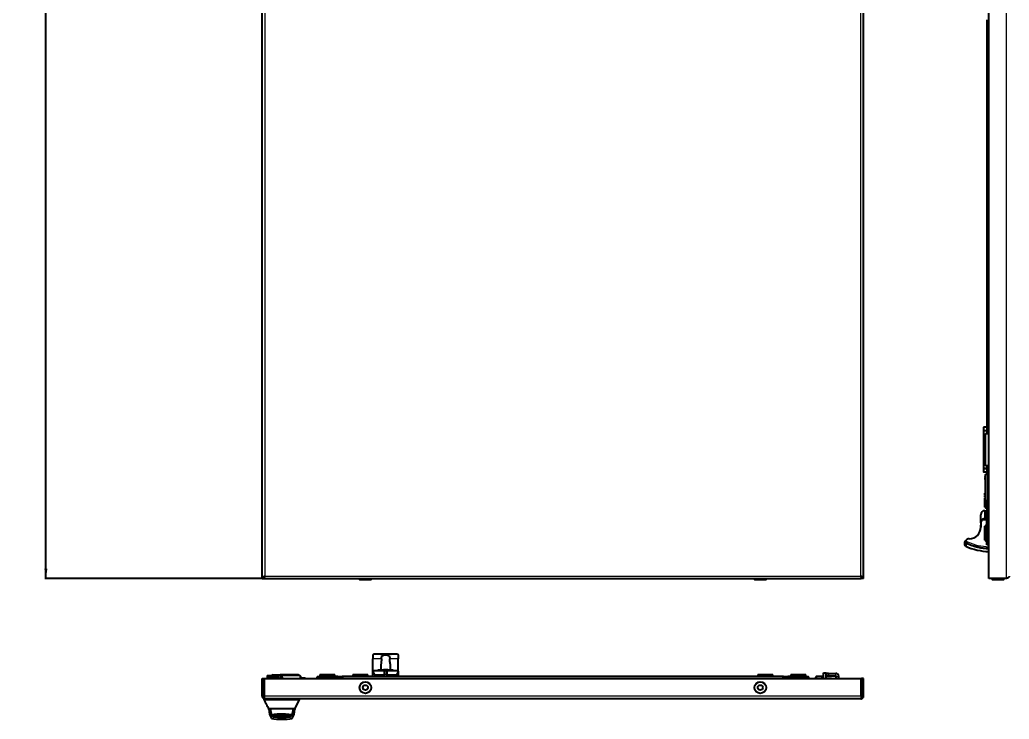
# Model space of a CAD drawing. Header units: millimetres. Extents: x -460 to 1472, y -1011 to 1043.
# Drawn here: x -460 to 517, y -1011 to -320 of the extents above; entities that cross this region are included whole.
import ezdxf

# ---------------------------------------------------------------- set-up
doc = ezdxf.new("R2010")
doc.units = ezdxf.units.MM
doc.layers.add('FORMAT', color=7, linetype='Continuous')
doc.styles.add('SLDTEXTSTYLE0', font='TXT', dxfattribs={"width": 0.75})
doc.dimstyles.new('SLDDIMSTYLE0', dxfattribs={"dimtxt": 20, "dimasz": 10, "dimexe": 0, "dimexo": 0.0625, "dimgap": 5, "dimtad": 2, "dimdec": 1, "dimrnd": 1e-09, "dimzin": 12, "dimdsep": 46, "dimtxsty": 'SLDTEXTSTYLE0', "dimsah": 1, "dimcen": 0.09, "dimadec": 0, "dimazin": 3, "dimtfac": 1, "dimtofl": 0, "dimtmove": 0, "dimatfit": 3, "dimfxl": 0, "dimfrac": 2, "dimtolj": 1, "dimtzin": 12, "dimarcsym": 0})

# ---------------------------------------------------------------- blocks, each defined once
blk = doc.blocks.new('_D_1')
at = {"layer": 'FORMAT'}
for p, q in [((-220.54, 882.53), (-435.02, 882.53)), ((-434.02, -872.47), (-434.02, 882.53)), ((-220.54, -872.47), (-435.02, -872.47))]:
    blk.add_line(p, q, dxfattribs=at)
for points in [[(-434.02, 882.53), (-435.56, 872.53), (-432.48, 872.53)], [(-434.02, -872.47), (-432.48, -862.47), (-435.56, -862.47)]]:
    blk.add_solid(points, dxfattribs=at)
at = {"layer": 'FORMAT', "insert": (-459.8, 51.05), "char_height": 20, "attachment_point": 1, "rotation": 90, "style": 'SLDTEXTSTYLE0'}
blk.add_mtext('1755', dxfattribs=at)

msp = doc.modelspace()

# ---------------------------------------------------------------- linework, layer by layer
at = {"color": 7, "linetype": 'Continuous', "lineweight": 25}
for p, q in [((-220.53, -872.47), (-220.53, 882.53)), ((373.47, -872.47), (373.47, 882.53)), ((497.27, -872.47), (497.27, 882.53)), ((495.27, -320.47), (495.27, -728.97)), ((495.27, -722.97), (492.22, -722.97)), ((491.72, -723.47), (491.72, -725.47)), ((492.22, -725.97), (495.27, -725.97)), ((492.22, -725.97), (492.22, -726.27)), ((492.22, -763.67), (492.22, -726.27)), ((492.22, -726.27), (495.22, -726.27)), ((493.77, -760.97), (493.77, -728.97)), ((493.77, -728.97), (496.77, -728.97)), ((494.72, -725.97), (494.72, -726.27)), ((495.22, -726.27), (495.27, -726.27)), ((497.27, -728.97), (496.77, -728.97)), ((496.77, -760.97), (493.77, -760.97)), ((495.27, -760.97), (495.27, -769.47)), ((496.77, -760.97), (497.27, -760.97)), ((491.72, -764.47), (491.72, -766.47)), ((495.22, -763.67), (492.22, -763.67)), ((492.22, -763.67), (492.22, -763.97)), ((495.27, -763.97), (492.22, -763.97)), ((492.22, -766.97), (495.27, -766.97)), ((493.67, -769.97), (493.67, -794.97)), ((494.72, -763.67), (494.72, -763.97)), ((495.27, -763.67), (495.22, -763.67)), ((497.27, -769.47), (495.67, -769.47)), ((493.67, -787.57), (493.27, -787.97)), ((493.27, -790.22), (493.27, -787.97)), ((493.27, -791.78), (493.27, -791.06)), ((493.27, -794.97), (493.27, -792.74)), ((493.27, -801.97), (493.27, -794.97)), ((493.77, -794.97), (493.77, -802.47)), ((495.27, -795.47), (495.27, -812.47)), ((495.67, -795.47), (497.16, -795.47)), ((489.27, -815.26), (489.27, -809.32)), ((489.27, -815.26), (489.27, -809.32)), ((493.27, -801.97), (493.77, -802.47)), ((493.27, -805.32), (493.27, -805.32)), ((493.27, -805.32), (493.3, -805.32)), ((493.3, -805.32), (494.26, -805.32)), ((493.77, -802.47), (495.27, -802.47)), ((494.26, -805.32), (495.27, -805.32)), ((489.16, -819.47), (489.17, -819.47)), ((489.17, -817.65), (489.27, -817.65)), ((489.17, -817.78), (489.27, -817.78)), ((489.17, -817.78), (489.17, -819.34)), ((489.17, -819.34), (489.27, -819.34)), ((489.17, -819.47), (489.27, -819.47)), ((489.17, -819.54), (489.27, -819.54)), ((489.17, -819.67), (489.27, -819.67)), ((489.17, -820.67), (489.17, -819.67)), ((489.17, -821.17), (489.17, -820.67)), ((489.17, -820.67), (489.27, -820.67)), ((489.27, -817.32), (489.27, -815.26)), ((489.27, -817.32), (489.27, -821.57)), ((493.27, -813.32), (495.27, -813.32)), ((493.77, -819.97), (493.27, -820.47)), ((493.27, -827.47), (493.27, -820.47)), ((495.07, -819.97), (493.77, -819.97)), ((493.77, -819.97), (493.77, -827.47)), ((495.07, -820.08), (495.07, -817.12)), ((495.07, -817.12), (495.27, -817.12)), ((495.07, -822.07), (495.07, -820.08)), ((495.07, -820.08), (495.27, -820.08)), ((495.27, -812.47), (495.57, -812.47)), ((495.27, -837.17), (495.27, -812.77)), ((495.57, -812.47), (496.22, -812.47)), ((496.22, -812.47), (497.27, -812.47)), ((489.17, -821.17), (489.27, -821.17)), ((493.27, -834.47), (493.27, -827.47)), ((493.77, -827.47), (493.77, -834.97)), ((495.05, -823.51), (495.27, -823.51)), ((495.07, -826.67), (495.05, -826.67)), ((495.07, -822.07), (495.27, -822.07)), ((495.07, -823.42), (495.07, -822.07)), ((495.07, -823.42), (495.27, -823.42)), ((495.07, -825.08), (495.07, -823.68)), ((495.07, -826.13), (495.07, -825.08)), ((495.07, -825.08), (495.27, -825.08)), ((495.07, -826.13), (495.27, -826.13)), ((495.07, -828), (495.07, -826.13)), ((495.07, -828), (495.27, -828)), ((495.07, -828.8), (495.07, -828)), ((495.07, -828.8), (495.27, -828.8)), ((475.54, -837.5), (473.38, -836.61)), ((493.27, -834.47), (493.77, -834.97)), ((493.77, -834.97), (495.27, -834.97)), ((495.07, -832.61), (495.27, -832.61)), ((495.27, -839.12), (495.27, -837.17)), ((497.27, -839.12), (495.27, -839.12)), ((497.27, -837.47), (495.57, -837.47)), ((-220.53, -872.47), (-218.53, -872.47)), ((-218.23, -872.47), (-218.23, -870.79)), ((-218.23, -872.47), (371.17, -872.47)), ((-124.28, -872.47), (-124.28, -873.22)), ((-115.53, -873.47), (-124.03, -873.47)), ((-113.03, -873.47), (-115.53, -873.47)), ((-112.78, -873.22), (-112.78, -872.47)), ((265.72, -872.47), (265.72, -873.22)), ((276.97, -873.47), (265.97, -873.47)), ((277.22, -873.22), (277.22, -872.47)), ((371.17, -870.47), (371.17, -872.47)), ((373.47, -872.47), (371.47, -872.47)), ((514.67, -872.47), (497.27, -872.47)), ((500.52, -872.47), (500.52, -873.22)), ((511.77, -873.47), (500.77, -873.47)), ((512.02, -873.22), (512.02, -872.47)), ((-111.03, -947.75), (-111.03, -951.59)), ((-104.02, -947.19), (-109.53, -947.19)), ((-103.13, -947.14), (-103.65, -947.15)), ((-93.94, -947.09), (-103.13, -947.09)), ((-93.42, -947.15), (-93.94, -947.14)), ((-87.53, -947.19), (-93.05, -947.19)), ((-86.03, -947.75), (-86.03, -951.59)), ((-111.03, -963.09), (-111.03, -951.59)), ((-86.03, -963.09), (-86.03, -951.59)), ((-163.03, -967.09), (-163.53, -967.59)), ((-163.03, -967.09), (-149.03, -967.09)), ((-148.53, -967.59), (-149.03, -967.09)), ((-130.53, -967.09), (-131.03, -967.59)), ((-130.53, -967.09), (-116.53, -967.09)), ((-116.03, -967.59), (-116.53, -967.09)), ((-111.03, -963.96), (-111.03, -963.09)), ((-111.03, -963.09), (-97.53, -963.09)), ((-111.03, -969.09), (-111.03, -963.96)), ((-106.16, -962.99), (-106.16, -963.09)), ((-106.01, -962.99), (-106.01, -963.09)), ((-105.89, -962.99), (-105.89, -963.09)), ((-105.09, -962.99), (-105.89, -962.99)), ((-105.09, -962.99), (-105.09, -963.09)), ((-104.93, -962.99), (-104.93, -963.09)), ((-104.81, -962.99), (-104.81, -963.09)), ((-104.48, -962.99), (-104.48, -963.09)), ((-104.29, -962.99), (-104.29, -963.09)), ((-103.76, -962.99), (-103.76, -963.09)), ((-103.38, -958.87), (-103.38, -961.46)), ((-103.28, -962.99), (-103.28, -963.09)), ((-103.11, -962.99), (-103.11, -963.09)), ((-102.66, -962.99), (-102.66, -963.09)), ((-102.51, -962.99), (-102.51, -963.09)), ((-102.39, -962.99), (-102.39, -963.09)), ((-102.08, -962.99), (-102.08, -963.09)), ((-100.8, -962.99), (-101.92, -962.99)), ((-100.8, -962.99), (-100.8, -963.09)), ((-100.67, -962.99), (-100.67, -963.09)), ((-100.48, -962.99), (-100.48, -963.09)), ((-100.46, -962.99), (-100.46, -963.09)), ((-99.87, -962.99), (-100.46, -962.99)), ((-99.87, -962.99), (-99.87, -963.09)), ((-99.61, -962.76), (-99.63, -962.53)), ((-99.56, -962.77), (-99.59, -962.46)), ((-99.58, -962.62), (-99.57, -962.53)), ((-98.97, -962.99), (-99.55, -962.99)), ((-99.53, -963.09), (-97.53, -963.09)), ((-99.53, -967.09), (-99.53, -963.09)), ((-99.53, -967.09), (-99.53, -967.12)), ((-98.97, -962.99), (-98.97, -963.09)), ((-98.97, -962.99), (-98.97, -963.09)), ((-98.96, -962.99), (-98.78, -962.99)), ((-98.78, -962.99), (-98.78, -963.09)), ((-98.78, -962.99), (-98.78, -962.99)), ((-98.77, -962.99), (-98.77, -963.09)), ((-98.76, -962.49), (-98.76, -962.46)), ((-98.61, -962.99), (-98.61, -963.09)), ((-97.82, -962.99), (-98.61, -962.99)), ((-97.82, -962.99), (-97.82, -963.09)), ((-97.67, -962.99), (-97.67, -963.09)), ((-97.55, -962.99), (-97.55, -963.09)), ((-97.55, -963.02), (-97.26, -963.01)), ((-97.53, -963.09), (-97.53, -967.09)), ((-97.53, -967.12), (-97.53, -967.09)), ((-97.48, -962.53), (-97.48, -962.46)), ((-97.12, -962.65), (-97.11, -962.53)), ((-97.12, -962.99), (-97.12, -963.09)), ((-97.03, -963.09), (-86.03, -963.09)), ((-97, -962.99), (-97, -963.09)), ((-96.63, -962.99), (-96.63, -963.09)), ((-96.38, -962.99), (-96.38, -963.09)), ((-96.26, -962.99), (-96.26, -963.09)), ((-96.11, -962.99), (-96.11, -963.09)), ((-95.99, -962.99), (-95.99, -963.09)), ((-95.56, -962.99), (-95.56, -963.09)), ((-95.53, -962.99), (-95.56, -962.99)), ((-95.53, -962.99), (-95.53, -963.09)), ((-95.5, -962.99), (-95.5, -963.09)), ((-95.33, -962.99), (-95.33, -963.09)), ((-94.98, -962.99), (-94.98, -963.09)), ((-94.49, -962.99), (-94.49, -963.09)), ((-94.29, -962.99), (-94.29, -963.09)), ((-93.95, -962.99), (-93.95, -963.09)), ((-93.8, -962.99), (-93.8, -963.09)), ((-92.73, -962.99), (-93.8, -962.99)), ((-93.68, -961.46), (-93.68, -958.87)), ((-92.73, -962.99), (-92.73, -963.09)), ((-92.42, -962.99), (-92.42, -963.09)), ((-92.26, -962.99), (-92.26, -963.09)), ((-91.88, -962.99), (-91.88, -963.09)), ((-91.13, -962.99), (-91.88, -962.99)), ((-91.13, -962.99), (-91.13, -963.09)), ((-86.03, -963.96), (-86.03, -963.09)), ((-86.03, -963.96), (-86.03, -969.09)), ((269.47, -967.09), (268.97, -967.59)), ((269.47, -967.09), (283.47, -967.09)), ((283.97, -967.59), (283.47, -967.09)), ((301.97, -967.09), (301.47, -967.59)), ((301.97, -967.09), (315.97, -967.09)), ((316.47, -967.59), (315.97, -967.09)), ((333.92, -965.54), (336.42, -965.54)), ((333.92, -966.04), (333.92, -965.54)), ((333.92, -971.09), (333.92, -966.04)), ((336.42, -965.54), (336.42, -966.04)), ((336.42, -971.09), (336.42, -966.04)), ((336.92, -966.04), (336.42, -966.08)), ((338.92, -966.04), (336.92, -966.04)), ((338.92, -966.04), (345.92, -966.04)), ((338.92, -968.54), (338.92, -966.04)), ((-220.53, -971.09), (-218.53, -971.09)), ((-220.53, -988.49), (-220.53, -971.09)), ((-218.53, -988.49), (-218.53, -971.09)), ((-218.23, -988.49), (-218.23, -971.09)), ((-218.23, -971.09), (371.17, -971.09)), ((-215.53, -968.19), (-213.53, -968.19)), ((-215.53, -968.19), (-215.53, -969.09)), ((-213.53, -969.49), (-215.13, -969.49)), ((-214.94, -971.09), (-215.03, -969.49)), ((-213.53, -968.19), (-211.33, -968.19)), ((-212.33, -969.49), (-213.53, -969.49)), ((-212.53, -971.09), (-212.53, -970.59)), ((-210.53, -971.09), (-210.53, -970.59)), ((-209.53, -967.59), (-203.04, -967.59)), ((-209.53, -969.59), (-204.53, -969.59)), ((-204.53, -969.49), (-204.53, -970.99)), ((-203.13, -970.04), (-203.13, -970.99)), ((-199.93, -970.04), (-203.13, -970.04)), ((-203.13, -970.79), (-199.93, -970.79)), ((-184.53, -967.49), (-202.53, -967.49)), ((-199.93, -970.99), (-199.93, -970.04)), ((-182.53, -971.09), (-182.53, -969.49)), ((-178.13, -970.89), (-182.53, -970.89)), ((-166.03, -971.09), (-166.03, -969.39)), ((-165.73, -969.09), (-141.33, -969.09)), ((-163.53, -967.59), (-163.53, -969.09)), ((-148.53, -967.59), (-163.53, -967.59)), ((-161.18, -968.89), (-161.18, -969.09)), ((-157.36, -968.89), (-157.36, -969.09)), ((-157.36, -968.89), (-156.57, -968.89)), ((-156.57, -968.89), (-156.57, -969.09)), ((-156.57, -968.89), (-154.69, -968.89)), ((-155.23, -968.89), (-155.23, -968.86)), ((-154.69, -968.89), (-154.69, -969.09)), ((-154.69, -968.89), (-153.64, -968.89)), ((-153.64, -968.89), (-153.64, -969.09)), ((-153.64, -968.89), (-152.24, -968.89)), ((-152.08, -968.86), (-152.08, -969.09)), ((-151.99, -968.89), (-151.99, -969.09)), ((-151.99, -968.89), (-150.63, -968.89)), ((-150.63, -968.89), (-150.63, -969.09)), ((-150.63, -968.89), (-148.64, -968.89)), ((-148.64, -968.89), (-148.64, -969.09)), ((-148.64, -968.89), (-145.68, -968.89)), ((-148.53, -968.89), (-148.53, -967.59)), ((-145.68, -968.89), (-145.68, -969.09)), ((293.97, -969.09), (-141.03, -969.09)), ((-141.03, -969.09), (-141.03, -969.39)), ((-141.03, -969.39), (-141.03, -970.03)), ((-141.03, -970.03), (-141.03, -971.09)), ((-131.03, -967.59), (-131.03, -969.09)), ((-116.03, -967.59), (-131.03, -967.59)), ((-116.03, -969.09), (-116.03, -967.59)), ((268.97, -967.59), (268.97, -969.09)), ((283.97, -967.59), (268.97, -967.59)), ((283.97, -969.09), (283.97, -967.59)), ((293.97, -969.09), (293.97, -969.39)), ((293.97, -970.03), (293.97, -969.39)), ((293.97, -970.03), (293.97, -971.09)), ((294.27, -969.09), (318.67, -969.09)), ((298.61, -968.89), (298.61, -969.09)), ((298.61, -968.89), (298.97, -968.89)), ((298.97, -968.89), (298.97, -969.09)), ((298.97, -968.89), (299.22, -968.89)), ((299.22, -968.89), (299.22, -969.09)), ((299.22, -968.89), (299.32, -968.89)), ((299.32, -968.89), (299.32, -969.09)), ((300.35, -968.89), (300.35, -969.09)), ((300.35, -968.89), (301.03, -968.89)), ((301.03, -968.89), (301.03, -969.09)), ((301.03, -968.89), (301.36, -968.89)), ((301.36, -968.89), (301.36, -969.09)), ((301.47, -967.59), (301.47, -968.89)), ((316.47, -967.59), (301.47, -967.59)), ((304.68, -969.09), (304.68, -968.86)), ((304.81, -968.89), (305.59, -968.89)), ((305.59, -968.89), (305.59, -969.09)), ((305.59, -968.89), (306.39, -968.89)), ((306.39, -968.89), (306.39, -969.09)), ((306.39, -968.89), (306.88, -968.89)), ((306.88, -968.89), (306.88, -969.09)), ((306.88, -968.89), (308.27, -968.89)), ((307.9, -968.86), (307.9, -968.89)), ((308.27, -968.89), (308.27, -969.09)), ((308.27, -968.89), (309.32, -968.89)), ((309.32, -968.89), (309.32, -969.09)), ((310.36, -968.89), (310.36, -969.09)), ((310.36, -968.89), (312.33, -968.89)), ((312.33, -968.89), (312.33, -969.09)), ((312.33, -968.89), (314.32, -968.89)), ((314.32, -968.89), (314.32, -969.09)), ((316.47, -969.09), (316.47, -967.59)), ((318.97, -969.39), (318.97, -971.09)), ((326.42, -971.09), (326.42, -969.64)), ((332.42, -969.04), (327.02, -969.04)), ((332.42, -971.09), (332.42, -969.04)), ((333.92, -971.04), (332.67, -971.04)), ((341.86, -971.04), (336.42, -971.04)), ((336.92, -968.54), (338.92, -968.54)), ((338.92, -968.54), (345.92, -968.54)), ((341.91, -971.09), (341.86, -971.04)), ((341.86, -971.09), (341.86, -971.04)), ((346.42, -971.09), (346.42, -969.04)), ((348.92, -971.09), (348.92, -969.04)), ((371.17, -988.49), (371.17, -971.09)), ((373.47, -971.09), (371.47, -971.09)), ((371.47, -988.49), (371.47, -971.09)), ((373.47, -988.49), (373.47, -971.09)), ((-220.53, -988.49), (-218.53, -988.49)), ((-218.53, -992.09), (-218.53, -991.09)), ((-217.93, -991.09), (-218.53, -991.09)), ((370.87, -991.09), (-217.93, -991.09)), ((-189.03, -992.09), (-213.03, -992.09)), ((-188.03, -1001.09), (-183.51, -992.03)), ((-183.53, -992.09), (-183.53, -991.09)), ((373.47, -988.49), (371.47, -988.49)), ((-211.63, -1001.09), (-214.03, -1001.09)), ((-214, -1001.09), (-214, -1001.3)), ((-190.44, -1001.09), (-211.63, -1001.09)), ((-188.03, -1001.09), (-190.44, -1001.09)), ((-188.07, -1001.3), (-188.07, -1001.09)), ((-206.87, -1008.07), (-195.27, -1008.07)), ((-206.87, -1008.07), (-206.72, -1008.07))]:
    msp.add_line(p, q, dxfattribs=at)
at = {"color": 8, "linetype": 'Continuous', "lineweight": 18}
for p, q in [((370.87, -869.87), (370.87, 879.93)), ((514.67, -872.47), (514.67, 882.53)), ((-217.93, -72.46), (-217.93, -869.87)), ((495.22, -726.27), (495.22, -725.97)), ((495.22, -728.97), (495.22, -726.27)), ((496.77, -760.97), (496.77, -728.97)), ((495.22, -763.67), (495.22, -760.97)), ((495.22, -763.97), (495.22, -763.67)), ((495.67, -794.97), (495.67, -769.97)), ((495.67, -769.97), (497.27, -769.97)), ((497.27, -794.97), (495.67, -794.97)), ((489.27, -809.32), (489.27, -809.32)), ((493.3, -812.82), (493.3, -805.32)), ((494.26, -805.32), (494.26, -812.82)), ((495.27, -814.82), (490.15, -814.82)), ((493.27, -813.32), (493.27, -812.82)), ((493.27, -812.82), (493.3, -812.82)), ((493.3, -813.32), (493.3, -812.82)), ((493.3, -812.82), (494.26, -812.82)), ((494.26, -812.82), (495.27, -812.82)), ((495.27, -812.77), (495.57, -812.77)), ((495.57, -812.47), (495.57, -812.77)), ((497.27, -812.77), (495.57, -812.77)), ((495.57, -812.77), (495.57, -837.17)), ((473.94, -835.22), (476.14, -836.13)), ((495.07, -831.38), (495.27, -831.38)), ((495.27, -837.17), (495.57, -837.17)), ((495.57, -837.17), (497.27, -837.17)), ((495.57, -837.17), (495.57, -837.47)), ((-217.93, -869.87), (370.87, -869.87)), ((-124.28, -873.22), (-115.39, -873.22)), ((-115.39, -873.22), (-112.78, -873.22)), ((265.72, -873.22), (277.22, -873.22)), ((500.52, -873.22), (512.02, -873.22)), ((-102.63, -951.59), (-111.03, -951.59)), ((-86.03, -951.59), (-94.44, -951.59)), ((-109.53, -967.09), (-100.03, -967.09)), ((-109.53, -967.09), (-109.53, -969.09)), ((-101.92, -962.99), (-101.92, -963.09)), ((-100.03, -967.09), (-100.03, -963.09)), ((-100.03, -967.09), (-99.53, -967.09)), ((-100.03, -967.12), (-100.03, -967.09)), ((-100.03, -967.12), (-99.53, -967.12)), ((-97.53, -967.09), (-99.53, -967.09)), ((-97.53, -967.09), (-97.03, -967.09)), ((-97.53, -967.12), (-97.03, -967.12)), ((-97.03, -963.09), (-97.03, -967.09)), ((-97.03, -967.09), (-97.03, -967.12)), ((-97.03, -967.09), (-87.53, -967.09)), ((-87.53, -969.09), (-87.53, -967.09)), ((336.42, -966.04), (333.92, -966.04)), ((345.92, -968.54), (345.92, -966.04)), ((-215.53, -969.09), (-213.53, -969.09)), ((-214.03, -969.49), (-213.94, -971.09)), ((-213.53, -968.19), (-213.53, -969.09)), ((-213.53, -969.49), (-213.53, -969.09)), ((-213.53, -969.09), (-212.13, -969.09)), ((-210.53, -970.59), (-212.53, -970.59)), ((-209.53, -969.59), (-209.53, -967.59)), ((-204.03, -971.09), (-204.03, -969.49)), ((-202.53, -967.99), (-184.53, -967.99)), ((-183.03, -969.49), (-183.03, -971.09)), ((-178.13, -971.09), (-178.13, -970.89)), ((-165.73, -969.39), (-166.03, -969.39)), ((-165.73, -969.09), (-165.73, -969.39)), ((-165.73, -969.39), (-165.73, -971.09)), ((-141.33, -969.39), (-165.73, -969.39)), ((-159.94, -968.89), (-159.94, -969.09)), ((-141.33, -969.09), (-141.33, -969.39)), ((-141.33, -971.09), (-141.33, -969.39)), ((-141.03, -969.39), (-141.33, -969.39)), ((-100.4, -967.6), (-100.26, -968.08)), ((-96.81, -968.08), (-96.67, -967.6)), ((294.27, -969.39), (293.97, -969.39)), ((294.27, -969.39), (294.27, -969.09)), ((318.67, -969.39), (294.27, -969.39)), ((294.27, -969.39), (294.27, -971.09)), ((303.1, -968.89), (303.1, -969.09)), ((318.67, -969.09), (318.67, -969.39)), ((318.67, -971.09), (318.67, -969.39)), ((318.97, -969.39), (318.67, -969.39)), ((327.02, -969.04), (327.02, -971.09)), ((332.67, -971.04), (332.67, -971.09)), ((346.42, -969.04), (348.92, -969.04)), ((371.17, -988.49), (-218.23, -988.49)), ((-213.03, -992.09), (-213.03, -991.09)), ((-189.03, -992.09), (-189.03, -991.09))]:
    msp.add_line(p, q, dxfattribs=at)
at = {"color": 7, "linetype": 'Continuous', "lineweight": 25, "flags": 128}
for points in [[(371.47, -977.59), (371.33, -977.34), (371.17, -977.07)], [(371.17, -986.11), (371.33, -985.84), (371.47, -985.59)], [(-210.15, -1008.52), (-210.51, -1007.63), (-210.61, -1007.35)], [(-191.34, -1007.03), (-191.56, -1007.63), (-191.92, -1008.52)]]:
    msp.add_lwpolyline(points, dxfattribs=at)
at = {"color": 8, "linetype": 'Continuous', "lineweight": 18, "flags": 128}
for points in [[(371.17, -977.66), (371.46, -978.25), (371.47, -978.27)], [(371.47, -984.9), (371.46, -984.92), (371.17, -985.51)]]:
    msp.add_lwpolyline(points, dxfattribs=at)
at = {"color": 7, "linetype": 'Continuous', "lineweight": 25}
for centre, radius in [((-118.53, -980.09), 5.75), ((271.47, -980.09), 5.75), ((-118.53, -980.09), 2.5), ((271.47, -980.09), 2.5)]:
    msp.add_circle(centre, radius, dxfattribs=at)
at = {"color": 8, "linetype": 'Continuous', "lineweight": 18}
for centre in [(-118.53, -980.09), (271.47, -980.09)]:
    msp.add_circle(centre, 5.5, dxfattribs=at)
at = {"color": 7, "linetype": 'Continuous', "lineweight": 25}
for centre, radius, start, end in [((492.22, -723.47), 0.5, 90, 180), ((492.22, -725.47), 0.5, 180, 270), ((492.22, -764.47), 0.5, 90, 180), ((492.22, -766.47), 0.5, 180, 270), ((493.27, -809.32), 4, 90, 180), ((493.27, -809.32), 4, 90, 180), ((493.27, -817.32), 4, 141.31781, 180), ((495.57, -812.77), 0.3, 90, 180), ((477.77, -821.57), 11.5, 270, 0), ((477.77, -837.57), 4.5, 90, 148.43185), ((498.27, -787.42), 55, 245.58594, 268.9582), ((495.57, -837.17), 0.3, 180, 270), ((498.27, -787.42), 58.2, 245.70354, 269.01549), ((-124.03, -873.22), 0.25, 180, 270), ((-113.03, -873.22), 0.25, 270, 0), ((265.97, -873.22), 0.25, 180, 270), ((276.97, -873.22), 0.25, 270, 0), ((500.77, -873.22), 0.25, 180, 270), ((511.77, -873.22), 0.25, 270, 0), ((-98.53, -970.39), 8, 98.41771, 108.44436), ((-98.51, -966.72), 4.34, 104.99458, 114.66368), ((-99.85, -968.3), 5.54, 85.14071, 94.85929), ((-100.53, -967.12), 1, 286.01339, 0), ((-99.5, -962.55), 0.133, 135.20997, 169.83797), ((-98.48, -970.48), 8.03, 91.99978, 97.83609), ((-98.13, -964.14), 1.85, 119.67191, 132.73716), ((-98.06, -968.96), 6.5, 92.24647, 98.7173), ((-99.01, -968.91), 6.45, 85.77538, 87.76397), ((-98.59, -970.48), 8.03, 82.16391, 88.00022), ((-96.53, -967.12), 1, 180, 253.98661), ((-98.68, -966.8), 4.43, 65.15746, 74.45727), ((-97.6, -964.09), 1.64, 72.5824, 85.536), ((-98.53, -970.39), 8, 70.1778, 81.58229), ((-98.52, -969.42), 7.03, 70.80686, 78.43412), ((-96.52, -965.12), 2.36, 82.549, 97.451), ((345.92, -969.04), 3, 0, 90), ((-215.13, -969.09), 0.4, 180, 270), ((-209.53, -970.59), 3, 90, 180), ((-209.53, -970.59), 1, 90, 180), ((-178.13, -971.49), 0.6, 41.81031, 90), ((-165.73, -969.39), 0.3, 90, 180), ((-141.33, -969.39), 0.3, 0, 90), ((-98.53, -974.09), 6.25, 106.01339, 126.8699), ((-98.53, -974.09), 6.25, 53.1301, 73.98661), ((294.27, -969.39), 0.3, 90, 180), ((318.67, -969.39), 0.3, 0, 90), ((327.02, -969.64), 0.6, 90, 180), ((332.67, -970.79), 0.25, 180, 270), ((336.92, -969.04), 0.5, 90, 180), ((345.92, -969.04), 0.5, 360, 90), ((363.97, -981.59), 7.5, 343.7398, 16.2602), ((-221.97, -1001.3), 7.98, 358.26695, 359.99994), ((-187.15, -998.73), 27, 185.96099, 206.16954), ((-201.03, -1001.09), 11.4, 180, 210.87421), ((-201.03, -1001.09), 11.4, 329.05608, 0), ((-214.92, -998.73), 27, 333.83046, 354.03918), ((-180.1, -1001.3), 7.98, 180, 181.7325), ((-201.03, -929.3), 82, 262.75342, 277.24658), ((-209.69, -1008.32), 0.5, 203.04365, 263.74905), ((-201.03, -929.3), 80, 263.74905, 276.25095), ((-192.38, -1008.32), 0.5, 276.25095, 336.95635)]:
    msp.add_arc(centre, radius, start, end, dxfattribs=at)
at = {"color": 8, "linetype": 'Continuous', "lineweight": 18}
for centre, radius, start, end in [((493.27, -817.32), 4.5, 90, 152.71955), ((493.77, -812.83), 0.491, 271.15589, 1.11103), ((498.27, -787.42), 55.65, 245.60841, 268.97035), ((498.27, -787.42), 53.5, 245.55903, 268.92899), ((-100.53, -967.12), 0.5, 286.01339, 0), ((-96.53, -967.12), 0.5, 180, 253.98661), ((-98.53, -974.09), 6.75, 106.01339, 132.20545), ((-98.53, -974.09), 6.75, 47.79455, 73.98661)]:
    msp.add_arc(centre, radius, start, end, dxfattribs=at)
at = {"color": 7, "linetype": 'Continuous', "lineweight": 25}
for points, knots in [([(493.37, -771.97), (493.37, -771.91), (493.37, -771.83), (493.37, -771.74), (493.37, -771.65), (493.37, -771.52), (493.37, -771.49), (493.37, -771.47)], [0, 0, 0, 0, 0.124693, 0.187182, 0.249773, 0.500039, 1, 1, 1, 1]), ([(493.37, -772.18), (493.37, -772.17), (493.37, -772.17), (493.37, -772.16), (493.37, -772.15), (493.37, -772.13), (493.37, -772.09), (493.37, -772.04), (493.37, -772), (493.37, -771.98), (493.37, -771.97)], [0, 0, 0, 0, 0.128825, 0.180169, 0.243397, 0.36986, 0.499864, 0.749649, 0.843476, 1, 1, 1, 1]), ([(493.37, -773.69), (493.37, -773.61), (493.37, -773.45), (493.37, -773.23), (493.37, -773.06), (493.37, -772.89), (493.37, -772.78), (493.37, -772.77), (493.37, -772.76)], [0, 0, 0, 0, 0.1250486, 0.2498861, 0.3708558, 0.4998199, 0.7496086, 1, 1, 1, 1]), ([(493.37, -774.53), (493.37, -774.52), (493.37, -774.51), (493.37, -774.42), (493.37, -774.33), (493.37, -774.2), (493.37, -773.99), (493.37, -773.81), (493.37, -773.69)], [0, 0, 0, 0, 0.25007, 0.379181, 0.500499, 0.62417, 0.750842, 1, 1, 1, 1]), ([(493.37, -790.41), (493.37, -790.42), (493.37, -790.43), (493.37, -790.52), (493.37, -790.61), (493.37, -790.74), (493.37, -790.95), (493.37, -791.13), (493.37, -791.26)], [0, 0, 0, 0, 0.25007, 0.379559, 0.500499, 0.624556, 0.750843, 1, 1, 1, 1]), ([(493.37, -791.26), (493.37, -791.29), (493.37, -791.37), (493.37, -791.53), (493.37, -791.71), (493.37, -791.89), (493.37, -792.05), (493.37, -792.16), (493.37, -792.17), (493.37, -792.18)], [0, 0, 0, 0, 0.0626366, 0.1252782, 0.2500723, 0.3748405, 0.4999941, 0.7496958, 1, 1, 1, 1]), ([(493.37, -792.76), (493.37, -792.77), (493.37, -792.77), (493.37, -792.78), (493.37, -792.79), (493.37, -792.81), (493.37, -792.88), (493.37, -792.93), (493.37, -792.97)], [0, 0, 0, 0, 0.13107, 0.182437, 0.243796, 0.371388, 0.500442, 1, 1, 1, 1]), ([(493.37, -792.97), (493.37, -793), (493.37, -793.05), (493.37, -793.14), (493.37, -793.2), (493.37, -793.29), (493.37, -793.42), (493.37, -793.45), (493.37, -793.47)], [0, 0, 0, 0, 0.062686, 0.125173, 0.187628, 0.250185, 0.500314, 1, 1, 1, 1]), ([(489.17, -817.65), (489.17, -817.65), (489.17, -817.65), (489.17, -817.68), (489.17, -817.73), (489.17, -817.77), (489.17, -817.78)], [0, 0, 0, 0, 0.280836, 0.55925, 0.779182, 1, 1, 1, 1]), ([(489.17, -819.34), (489.17, -819.36), (489.17, -819.4), (489.17, -819.44), (489.17, -819.47), (489.17, -819.47), (489.17, -819.47)], [0, 0, 0, 0, 0.280953, 0.559391, 0.779073, 1, 1, 1, 1]), ([(489.17, -819.4), (489.17, -819.43), (489.17, -819.47), (489.17, -819.54), (489.17, -819.54), (489.17, -819.54)], [0, 0, 0, 0, 0.280801, 0.559621, 1, 1, 1, 1]), ([(489.27, -817.25), (489.27, -817.25), (489.27, -817.25), (489.27, -817.24), (489.27, -817.23), (489.27, -817.14), (489.27, -816.81), (489.27, -816.18), (489.27, -815.58), (489.27, -815.26)], [0, 0, 0, 0, 0.00167, 0.003889, 0.009531, 0.034361, 0.132751, 0.526214, 1, 1, 1, 1]), ([(490.15, -814.82), (490.32, -814.63), (490.75, -814.16), (491.69, -813.58), (492.58, -813.35), (493.16, -813.32), (493.27, -813.32), (493.27, -813.32)], [0, 0, 0, 0, 0.19414, 0.485275, 0.898779, 0.996769, 1, 1, 1, 1]), ([(495.07, -831.38), (495.07, -831), (495.07, -830.3), (495.07, -829.45), (495.07, -829), (495.07, -828.98)], [0, 0, 0, 0, 0.522437, 0.975649, 1, 1, 1, 1]), ([(474.32, -840.46), (474.29, -840.43), (474.21, -840.33), (473.75, -839.69), (473.23, -838.5), (473.3, -837.33), (473.33, -836.84)], [0, 0, 0, 0, 0.101651, 0.345128, 0.729048, 1, 1, 1, 1]), ([(473.38, -836.61), (473.37, -836.66), (473.35, -836.73), (473.33, -836.82), (473.33, -836.84)], [0, 0, 0, 0, 0.789403, 1, 1, 1, 1]), ([(475.29, -838.1), (475.29, -838.1), (475.29, -838.09), (475.29, -838.08), (475.27, -838.05), (475.16, -837.95), (474.66, -837.63), (474.02, -837.26), (473.48, -836.93), (473.33, -836.84)], [0, 0, 0, 0, 0.003748, 0.008698, 0.018275, 0.054741, 0.199177, 0.774578, 1, 1, 1, 1]), ([(473.38, -836.61), (473.38, -836.59), (473.39, -836.56), (473.45, -836.31), (473.57, -835.95), (473.74, -835.56), (473.88, -835.32), (473.94, -835.22)], [0, 0, 0, 0, 0.2129, 0.425707, 0.640613, 0.853382, 1, 1, 1, 1]), ([(474.32, -840.46), (474.33, -840.41), (474.37, -840.32), (474.61, -839.75), (474.94, -838.96), (475.2, -838.33), (475.29, -838.1)], [0, 0, 0, 0, 0.2373508, 0.5299542, 0.8303306, 1, 1, 1, 1]), ([(475.54, -837.5), (475.55, -837.49), (475.56, -837.46), (475.66, -837.22), (475.81, -836.87), (475.98, -836.5), (476.09, -836.24), (476.13, -836.14), (476.14, -836.13)], [0, 0, 0, 0, 0.214635, 0.429269, 0.643917, 0.858595, 0.982146, 1, 1, 1, 1]), ([(495.07, -832.61), (495.07, -832.43), (495.07, -832.09), (495.07, -831.6), (495.07, -831.38)], [0, 0, 0, 0, 0.5368, 1, 1, 1, 1]), ([(-217.93, -869.87), (-218.27, -870.09), (-218.61, -870.3), (-219.24, -870.74), (-219.53, -870.95), (-220.01, -871.39), (-220.21, -871.6), (-220.47, -872.04), (-220.53, -872.25), (-220.53, -872.47)], [0, 0, 0, 0, 0.25, 0.25, 0.5, 0.5, 0.75, 0.75, 1, 1, 1, 1]), ([(-217.93, -869.87), (-218.09, -870.3), (-218.25, -870.74), (-218.47, -871.6), (-218.53, -872.04), (-218.53, -872.47)], [0, 0, 0, 0, 0.5, 0.5, 1, 1, 1, 1]), ([(-218.23, -870.47), (-218.18, -870.47), (-218.13, -870.41), (-218.03, -870.18), (-217.98, -870.03), (-217.93, -869.87)], [0, 0, 0, 0, 0.5, 0.5, 1, 1, 1, 1]), ([(-218.23, -872.47), (-218.21, -872.47), (-218.18, -872.4), (-218.13, -872.14), (-218.11, -871.95), (-218.06, -871.47), (-218.03, -871.18), (-217.98, -870.55), (-217.96, -870.21), (-217.93, -869.87)], [0, 0, 0, 0, 0.25, 0.25, 0.5, 0.5, 0.75, 0.75, 1, 1, 1, 1]), ([(371.47, -872.47), (371.47, -872.04), (371.4, -871.6), (371.18, -870.74), (371.02, -870.3), (370.87, -869.87)], [0, 0, 0, 0, 0.5, 0.5, 1, 1, 1, 1]), ([(373.47, -872.47), (373.47, -872.25), (373.4, -872.04), (373.14, -871.6), (372.94, -871.39), (372.46, -870.95), (372.18, -870.74), (371.55, -870.3), (371.21, -870.09), (370.87, -869.87)], [0, 0, 0, 0, 0.25, 0.25, 0.5, 0.5, 0.75, 0.75, 1, 1, 1, 1]), ([(370.87, -869.87), (370.92, -870.03), (370.97, -870.18), (371.07, -870.41), (371.12, -870.47), (371.17, -870.47)], [0, 0, 0, 0, 0.5, 0.5, 1, 1, 1, 1]), ([(370.87, -869.87), (370.89, -870.21), (370.92, -870.55), (370.97, -871.18), (370.99, -871.47), (371.04, -871.95), (371.07, -872.14), (371.12, -872.4), (371.14, -872.47), (371.17, -872.47)], [0, 0, 0, 0, 0.25, 0.25, 0.5, 0.5, 0.75, 0.75, 1, 1, 1, 1]), ([(517.27, -869.87), (517.27, -870.09), (517.2, -870.3), (516.94, -870.74), (516.75, -870.95), (516.27, -871.39), (515.98, -871.6), (515.35, -872.04), (515.01, -872.25), (514.67, -872.47)], [0, 0, 0, 0, 0.25, 0.25, 0.5, 0.5, 0.75, 0.75, 1, 1, 1, 1]), ([(-109.53, -947.19), (-109.7, -947.2), (-110.04, -947.2), (-110.48, -947.26), (-110.82, -947.38), (-111.01, -947.55), (-111.03, -947.7), (-111.03, -947.75)], [0, 0, 0, 0, 0.2129, 0.425707, 0.640613, 0.853382, 1, 1, 1, 1]), ([(-104.02, -947.19), (-103.91, -947.18), (-103.78, -947.17), (-103.67, -947.15), (-103.65, -947.15)], [0, 0, 0, 0, 0.789403, 1, 1, 1, 1]), ([(-102.63, -951.59), (-102.61, -951.17), (-102.57, -950.35), (-102.2, -949.25), (-101.55, -948.44), (-100.63, -947.95), (-99.48, -947.71), (-98.15, -947.66), (-96.8, -947.83), (-95.68, -948.3), (-94.95, -949.11), (-94.56, -950.13), (-94.45, -951), (-94.44, -951.49), (-94.44, -951.59)], [0, 0, 0, 0, 0.088505, 0.177138, 0.262858, 0.344694, 0.430485, 0.525193, 0.625645, 0.723911, 0.812494, 0.894483, 0.978997, 1, 1, 1, 1]), ([(-93.42, -947.15), (-93.4, -947.15), (-93.29, -947.17), (-93.16, -947.18), (-93.05, -947.19)], [0, 0, 0, 0, 0.161974, 1, 1, 1, 1]), ([(-86.03, -947.75), (-86.05, -947.67), (-86.08, -947.51), (-86.32, -947.35), (-86.68, -947.25), (-87.1, -947.2), (-87.4, -947.19), (-87.53, -947.19)], [0, 0, 0, 0, 0.205683, 0.411346, 0.618649, 0.832339, 1, 1, 1, 1]), ([(-102.63, -951.59), (-102.68, -952.59), (-102.79, -954.73), (-103.31, -957.17), (-103.37, -958.48), (-103.38, -958.87)], [0, 0, 0, 0, 0.378823, 0.812228, 1, 1, 1, 1]), ([(-93.68, -958.87), (-93.77, -957.96), (-93.94, -956.1), (-94.41, -953.51), (-94.43, -951.97), (-94.44, -951.59)], [0, 0, 0, 0, 0.417668, 0.852903, 1, 1, 1, 1]), ([(-200.15, -967.19), (-200.15, -967.19), (-200.15, -967.19), (-200.09, -967.19), (-199.95, -967.19), (-199.62, -967.19), (-199.3, -967.19), (-199.09, -967.19)], [0, 0, 0, 0, 0.124693, 0.187182, 0.249773, 0.500039, 1, 1, 1, 1]), ([(-199.09, -967.19), (-198.94, -967.19), (-198.72, -967.19), (-198.43, -967.19), (-198.25, -967.19), (-198.11, -967.19), (-197.99, -967.19), (-197.98, -967.19), (-197.98, -967.19)], [0, 0, 0, 0, 0.250089, 0.382495, 0.500259, 0.622163, 0.750133, 1, 1, 1, 1]), ([(-111.03, -963.96), (-111.01, -964.14), (-110.95, -964.56), (-110.49, -965.51), (-109.96, -966.4), (-109.61, -966.97), (-109.54, -967.08), (-109.53, -967.09)], [0, 0, 0, 0, 0.19414, 0.485275, 0.898779, 0.996769, 1, 1, 1, 1]), ([(-106.01, -962.99), (-106.03, -962.99), (-106.08, -962.99), (-106.13, -962.99), (-106.15, -962.99), (-106.16, -962.99), (-106.16, -962.99)], [0, 0, 0, 0, 0.280836, 0.55925, 0.779182, 1, 1, 1, 1]), ([(-105.89, -962.99), (-105.89, -962.99), (-105.9, -962.99), (-105.92, -962.99), (-105.97, -962.99), (-106, -962.99), (-106.01, -962.99)], [0, 0, 0, 0, 0.280888, 0.559482, 0.77927, 1, 1, 1, 1]), ([(-104.93, -962.99), (-104.95, -962.99), (-104.98, -962.99), (-105.04, -962.99), (-105.07, -962.99), (-105.09, -962.99)], [0, 0, 0, 0, 0.280638, 0.560877, 1, 1, 1, 1]), ([(-104.81, -962.99), (-104.82, -962.99), (-104.82, -962.99), (-104.84, -962.99), (-104.89, -962.99), (-104.92, -962.99), (-104.93, -962.99)], [0, 0, 0, 0, 0.280941, 0.559114, 0.779089, 1, 1, 1, 1]), ([(-104.29, -962.99), (-104.35, -962.99), (-104.46, -962.99), (-104.47, -962.99), (-104.48, -962.99)], [0, 0, 0, 0, 0.559312, 1, 1, 1, 1]), ([(-103.76, -962.99), (-103.82, -962.99), (-103.94, -962.99), (-104.14, -962.99), (-104.23, -962.99), (-104.29, -962.99)], [0, 0, 0, 0, 0.280496, 0.560765, 1, 1, 1, 1]), ([(-103.28, -962.99), (-103.35, -962.99), (-103.47, -962.99), (-103.67, -962.99), (-103.76, -962.99)], [0, 0, 0, 0, 0.560137, 1, 1, 1, 1]), ([(-103.38, -961.46), (-103.34, -961.73), (-103.26, -962.28), (-102.47, -962.73), (-101.47, -962.94), (-100.7, -962.97), (-100.42, -962.98)], [0, 0, 0, 0, 0.289157, 0.579411, 0.847533, 1, 1, 1, 1]), ([(-103.11, -962.99), (-103.12, -962.99), (-103.13, -962.99), (-103.24, -962.99), (-103.28, -962.99)], [0, 0, 0, 0, 0.559914, 1, 1, 1, 1]), ([(-102.51, -962.99), (-102.53, -962.99), (-102.58, -962.99), (-102.63, -962.99), (-102.65, -962.99), (-102.66, -962.99), (-102.66, -962.99)], [0, 0, 0, 0, 0.2807653, 0.5591779, 0.7791749, 1, 1, 1, 1]), ([(-102.39, -962.99), (-102.39, -962.99), (-102.4, -962.99), (-102.42, -962.99), (-102.47, -962.99), (-102.5, -962.99), (-102.51, -962.99)], [0, 0, 0, 0, 0.280828, 0.559417, 0.779393, 1, 1, 1, 1]), ([(-101.92, -962.99), (-101.94, -962.99), (-101.99, -962.99), (-102.05, -962.99), (-102.08, -962.99), (-102.08, -962.99), (-102.08, -962.99)], [0, 0, 0, 0, 0.280951, 0.559967, 0.779431, 1, 1, 1, 1]), ([(-100.67, -962.99), (-100.67, -962.99), (-100.67, -962.99), (-100.71, -962.99), (-100.76, -962.99), (-100.79, -962.99), (-100.8, -962.99)], [0, 0, 0, 0, 0.280713, 0.558701, 0.779045, 1, 1, 1, 1]), ([(-100.46, -962.99), (-100.47, -962.99), (-100.47, -962.99), (-100.48, -962.99), (-100.48, -962.99)], [0, 0, 0, 0, 0.560081, 1, 1, 1, 1]), ([(-100.03, -963.09), (-100.03, -963.09), (-100.03, -963.09), (-100.02, -963.09), (-100.01, -963.09), (-99.98, -963.09), (-99.86, -963.09), (-99.63, -963.09), (-99.57, -963.09), (-99.53, -963.09)], [0, 0, 0, 0, 0.00167, 0.003889, 0.009531, 0.034361, 0.132751, 0.526214, 1, 1, 1, 1]), ([(-99.7, -962.99), (-99.72, -962.99), (-99.76, -962.99), (-99.83, -962.99), (-99.86, -962.99), (-99.87, -962.99)], [0, 0, 0, 0, 0.2812256, 0.5615217, 1, 1, 1, 1]), ([(-98.97, -962.99), (-98.97, -962.99), (-98.97, -962.99), (-98.97, -962.99), (-98.97, -962.99)], [0, 0, 0, 0, 0.5595043, 1, 1, 1, 1]), ([(-98.61, -962.99), (-98.63, -962.99), (-98.68, -962.99), (-98.73, -962.99), (-98.76, -962.99), (-98.77, -962.99), (-98.77, -962.99)], [0, 0, 0, 0, 0.280855, 0.559718, 0.779518, 1, 1, 1, 1]), ([(-97.67, -962.99), (-97.69, -962.99), (-97.74, -962.99), (-97.79, -962.99), (-97.81, -962.99), (-97.81, -962.99), (-97.82, -962.99)], [0, 0, 0, 0, 0.280813, 0.559099, 0.77917, 1, 1, 1, 1]), ([(-97.55, -962.99), (-97.55, -962.99), (-97.55, -962.99), (-97.58, -962.99), (-97.63, -962.99), (-97.66, -962.99), (-97.67, -962.99)], [0, 0, 0, 0, 0.280912, 0.559405, 0.779108, 1, 1, 1, 1]), ([(-97.53, -963.09), (-97.5, -963.09), (-97.42, -963.09), (-97.16, -963.09), (-97.04, -963.09), (-97.03, -963.09)], [0, 0, 0, 0, 0.475461, 0.994056, 1, 1, 1, 1]), ([(-97.12, -962.99), (-97.14, -962.99), (-97.18, -962.99), (-97.24, -962.99), (-97.26, -962.99), (-97.26, -962.99), (-97.26, -962.99)], [0, 0, 0, 0, 0.2808885, 0.5590229, 0.7791551, 1, 1, 1, 1]), ([(-97, -962.99), (-97, -962.99), (-97, -962.99), (-97.03, -962.99), (-97.08, -962.99), (-97.11, -962.99), (-97.12, -962.99)], [0, 0, 0, 0, 0.2809, 0.559498, 0.779148, 1, 1, 1, 1]), ([(-96.63, -962.99), (-96.69, -962.99), (-96.79, -962.99), (-96.93, -962.99), (-96.99, -962.99), (-97, -962.99), (-97, -962.99)], [0, 0, 0, 0, 0.280935, 0.559487, 0.779245, 1, 1, 1, 1]), ([(-96.38, -962.99), (-96.42, -962.99), (-96.5, -962.99), (-96.59, -962.99), (-96.63, -962.99)], [0, 0, 0, 0, 0.559441, 1, 1, 1, 1]), ([(-96.54, -962.99), (-96.1, -962.95), (-95.19, -962.89), (-94.25, -962.58), (-93.75, -962.09), (-93.7, -961.65), (-93.68, -961.46)], [0, 0, 0, 0, 0.258101, 0.532051, 0.800559, 1, 1, 1, 1]), ([(-96.26, -962.99), (-96.26, -962.99), (-96.27, -962.99), (-96.34, -962.99), (-96.38, -962.99)], [0, 0, 0, 0, 0.560313, 1, 1, 1, 1]), ([(-96.11, -962.99), (-96.13, -962.99), (-96.18, -962.99), (-96.23, -962.99), (-96.25, -962.99), (-96.26, -962.99), (-96.26, -962.99)], [0, 0, 0, 0, 0.28091, 0.559174, 0.779166, 1, 1, 1, 1]), ([(-95.99, -962.99), (-95.99, -962.99), (-96, -962.99), (-96.02, -962.99), (-96.07, -962.99), (-96.1, -962.99), (-96.11, -962.99)], [0, 0, 0, 0, 0.280849, 0.55949, 0.779158, 1, 1, 1, 1]), ([(-95.5, -962.99), (-95.51, -962.99), (-95.52, -962.99), (-95.53, -962.99), (-95.53, -962.99)], [0, 0, 0, 0, 0.560691, 1, 1, 1, 1]), ([(-95.33, -962.99), (-95.36, -962.99), (-95.43, -962.99), (-95.48, -962.99), (-95.5, -962.99)], [0, 0, 0, 0, 0.559542, 1, 1, 1, 1]), ([(-94.98, -962.99), (-95.05, -962.99), (-95.17, -962.99), (-95.28, -962.99), (-95.33, -962.99)], [0, 0, 0, 0, 0.560514, 1, 1, 1, 1]), ([(-94.49, -962.99), (-94.56, -962.99), (-94.7, -962.99), (-94.89, -962.99), (-94.98, -962.99)], [0, 0, 0, 0, 0.559217, 1, 1, 1, 1]), ([(-94.29, -962.99), (-94.3, -962.99), (-94.31, -962.99), (-94.43, -962.99), (-94.49, -962.99)], [0, 0, 0, 0, 0.5603404, 1, 1, 1, 1]), ([(-93.8, -962.99), (-93.82, -962.99), (-93.86, -962.99), (-93.92, -962.99), (-93.95, -962.99), (-93.95, -962.99), (-93.95, -962.99)], [0, 0, 0, 0, 0.280872, 0.559701, 0.779382, 1, 1, 1, 1]), ([(-92.26, -962.99), (-92.31, -962.99), (-92.41, -962.99), (-92.42, -962.99), (-92.42, -962.99)], [0, 0, 0, 0, 0.558947, 1, 1, 1, 1]), ([(-91.88, -962.99), (-91.96, -962.99), (-92.1, -962.99), (-92.21, -962.99), (-92.26, -962.99)], [0, 0, 0, 0, 0.559747, 1, 1, 1, 1]), ([(-87.53, -967.09), (-87.53, -967.08), (-87.46, -966.97), (-87.11, -966.4), (-86.58, -965.51), (-86.12, -964.56), (-86.06, -964.14), (-86.03, -963.96)], [0, 0, 0, 0, 0.003231, 0.101221, 0.514725, 0.80586, 1, 1, 1, 1]), ([(-161.18, -968.89), (-160.99, -968.89), (-160.66, -968.89), (-160.17, -968.89), (-159.94, -968.89)], [0, 0, 0, 0, 0.5368, 1, 1, 1, 1]), ([(-159.94, -968.89), (-159.57, -968.89), (-158.87, -968.89), (-158.01, -968.89), (-157.56, -968.89), (-157.54, -968.89)], [0, 0, 0, 0, 0.522437, 0.975649, 1, 1, 1, 1]), ([(299.32, -968.89), (299.47, -968.89), (299.73, -968.89), (300.16, -968.89), (300.35, -968.89)], [0, 0, 0, 0, 0.547643, 1, 1, 1, 1]), ([(301.36, -968.89), (301.7, -968.89), (302.33, -968.89), (302.85, -968.89), (303.1, -968.89)], [0, 0, 0, 0, 0.5368, 1, 1, 1, 1]), ([(303.1, -968.89), (303.42, -968.89), (304.03, -968.89), (304.6, -968.89), (304.63, -968.89), (304.64, -968.89)], [0, 0, 0, 0, 0.415678, 0.776277, 1, 1, 1, 1]), ([(309.49, -968.89), (309.53, -968.89), (309.82, -968.89), (310.11, -968.89), (310.36, -968.89)], [0, 0, 0, 0, 0.139498, 1, 1, 1, 1]), ([(-220.53, -988.49), (-220.53, -988.66), (-220.52, -988.83), (-220.45, -989.16), (-220.4, -989.33), (-220.27, -989.64), (-220.19, -989.79), (-220, -990.07), (-219.89, -990.21), (-219.65, -990.45), (-219.52, -990.56), (-219.24, -990.74), (-219.08, -990.83), (-218.61, -991.02), (-218.28, -991.09), (-217.93, -991.09)], [0, 0, 0, 0, 0.125, 0.125, 0.25, 0.25, 0.375, 0.375, 0.5, 0.5, 0.625, 0.625, 0.75, 0.75, 1, 1, 1, 1]), ([(-218.56, -992.03), (-218.18, -992.8), (-217.37, -994.41), (-216.25, -996.66), (-215.11, -998.93), (-214.4, -1000.35), (-214.03, -1001.09)], [0, 0, 0, 0, 0.216327, 0.453955, 0.714745, 1, 1, 1, 1]), ([(-218.53, -988.49), (-218.53, -988.64), (-218.47, -988.8), (-218.25, -989.02), (-218.09, -989.09), (-217.93, -989.09)], [0, 0, 0, 0, 0.5, 0.5, 1, 1, 1, 1]), ([(-213.03, -992.09), (-213.65, -992.09), (-214.89, -992.09), (-216.54, -992.09), (-217.78, -992.09), (-218.44, -992.09), (-218.51, -992.09), (-218.53, -992.09)], [0, 0, 0, 0, 0.214694, 0.429388, 0.644082, 0.858775, 1, 1, 1, 1]), ([(-217.93, -991.09), (-217.96, -991.09), (-217.98, -991.02), (-218.03, -990.76), (-218.06, -990.57), (-218.11, -990.09), (-218.13, -989.8), (-218.18, -989.17), (-218.21, -988.83), (-218.23, -988.49)], [0, 0, 0, 0, 0.25, 0.25, 0.5, 0.5, 0.75, 0.75, 1, 1, 1, 1]), ([(-183.53, -992.09), (-183.6, -992.09), (-183.72, -992.09), (-184.66, -992.09), (-186.06, -992.09), (-187.61, -992.09), (-188.63, -992.09), (-189.03, -992.09)], [0, 0, 0, 0, 0.21469, 0.42938, 0.644073, 0.858767, 1, 1, 1, 1]), ([(370.87, -989.09), (371.02, -989.09), (371.18, -989.02), (371.4, -988.8), (371.47, -988.64), (371.47, -988.49)], [0, 0, 0, 0, 0.5, 0.5, 1, 1, 1, 1]), ([(370.87, -991.09), (371.04, -991.09), (371.21, -991.07), (371.54, -991), (371.71, -990.95), (372.02, -990.82), (372.17, -990.74), (372.45, -990.55), (372.59, -990.44), (372.83, -990.2), (372.93, -990.07), (373.12, -989.79), (373.2, -989.64), (373.4, -989.16), (373.47, -988.83), (373.47, -988.49)], [0, 0, 0, 0, 0.125, 0.125, 0.25, 0.25, 0.375, 0.375, 0.5, 0.5, 0.625, 0.625, 0.75, 0.75, 1, 1, 1, 1]), ([(371.17, -988.49), (371.14, -988.83), (371.12, -989.17), (371.07, -989.8), (371.04, -990.09), (370.99, -990.57), (370.97, -990.76), (370.92, -991.02), (370.89, -991.09), (370.87, -991.09)], [0, 0, 0, 0, 0.25, 0.25, 0.5, 0.5, 0.75, 0.75, 1, 1, 1, 1]), ([(-210.8, -1006.97), (-210.68, -1007.12), (-210.45, -1007.43), (-210, -1007.71), (-209.59, -1007.88), (-209.21, -1007.97), (-208.69, -1008.03), (-207.94, -1008.07), (-207.22, -1008.08), (-206.76, -1008.07), (-206.72, -1008.07)], [0, 0, 0, 0, 0.086907, 0.170444, 0.253995, 0.352832, 0.493755, 0.750586, 0.975401, 1, 1, 1, 1]), ([(-208.78, -1008.31), (-208.7, -1008.28), (-208.53, -1008.22), (-207.2, -1008.24), (-205.25, -1008.29), (-202.8, -1008.34), (-200.15, -1008.35), (-197.6, -1008.31), (-195.44, -1008.25), (-193.91, -1008.22), (-193.18, -1008.26), (-193.34, -1008.39), (-194.35, -1008.59), (-196.12, -1008.81), (-198.45, -1008.98), (-201.06, -1009.04), (-203.66, -1008.98), (-205.96, -1008.81), (-207.71, -1008.59), (-208.65, -1008.41), (-208.75, -1008.33), (-208.78, -1008.31)], [0, 0, 0, 0, 0.053435, 0.106868, 0.160358, 0.213991, 0.267619, 0.321181, 0.374779, 0.42843, 0.481983, 0.5354, 0.588925, 0.642773, 0.696736, 0.750367, 0.803567, 0.856759, 0.910369, 0.964326, 1, 1, 1, 1]), ([(-196.44, -1008.06), (-196.23, -1008.07), (-195.58, -1008.07), (-194.66, -1008.08), (-193.68, -1008.05), (-193.04, -1008), (-192.5, -1007.89), (-192.03, -1007.69), (-191.56, -1007.38), (-191.36, -1007.07), (-191.28, -1006.93)], [0, 0, 0, 0, 0.083733, 0.271555, 0.468927, 0.681743, 0.781788, 0.862953, 0.941144, 1, 1, 1, 1])]:
    msp.add_open_spline(points, degree=3, knots=knots, dxfattribs=at)
for points in [[(493.67, -769.97), (493.68, -769.9), (493.69, -769.77), (493.81, -769.61), (493.98, -769.49), (494.11, -769.48), (494.17, -769.47)], [(495.67, -769.47), (495.48, -769.47), (495.08, -769.47), (494.59, -769.47), (494.24, -769.47), (494.19, -769.47), (494.17, -769.47)], [(494.17, -795.47), (494.11, -795.46), (493.98, -795.45), (493.81, -795.33), (493.69, -795.17), (493.68, -795.04), (493.67, -794.97)], [(494.17, -795.47), (494.19, -795.47), (494.24, -795.47), (494.59, -795.47), (495.08, -795.47), (495.48, -795.47), (495.67, -795.47)], [(-204.53, -969.49), (-204.5, -969.23), (-204.44, -968.7), (-203.98, -968.04), (-203.32, -967.58), (-202.8, -967.52), (-202.53, -967.49)], [(-184.53, -967.49), (-184.27, -967.52), (-183.75, -967.58), (-183.09, -968.04), (-182.62, -968.7), (-182.56, -969.23), (-182.53, -969.49)]]:
    msp.add_open_spline(points, degree=3, dxfattribs=at)
at = {"color": 8, "linetype": 'Continuous', "lineweight": 18}
for points in [[(495.67, -769.97), (495.41, -769.97), (494.89, -769.97), (494.23, -769.97), (493.76, -769.97), (493.7, -769.97), (493.67, -769.97)], [(495.67, -769.47), (495.67, -769.48), (495.67, -769.49), (495.67, -769.61), (495.67, -769.77), (495.67, -769.9), (495.67, -769.97)], [(493.67, -794.97), (493.7, -794.97), (493.76, -794.97), (494.23, -794.97), (494.89, -794.97), (495.41, -794.97), (495.67, -794.97)], [(495.67, -794.97), (495.67, -795.04), (495.67, -795.17), (495.67, -795.33), (495.67, -795.45), (495.67, -795.46), (495.67, -795.47)], [(-204.03, -969.49), (-204.1, -969.49), (-204.23, -969.49), (-204.4, -969.49), (-204.51, -969.49), (-204.53, -969.49), (-204.53, -969.49)], [(-204.03, -969.49), (-204.01, -969.29), (-203.97, -968.9), (-203.62, -968.4), (-203.12, -968.06), (-202.73, -968.01), (-202.53, -967.99)], [(-202.53, -967.49), (-202.53, -967.49), (-202.53, -967.51), (-202.53, -967.63), (-202.53, -967.79), (-202.53, -967.92), (-202.53, -967.99)], [(-184.53, -967.99), (-184.53, -967.92), (-184.53, -967.79), (-184.53, -967.63), (-184.53, -967.51), (-184.53, -967.49), (-184.53, -967.49)], [(-184.53, -967.99), (-184.34, -968.01), (-183.94, -968.06), (-183.45, -968.4), (-183.1, -968.9), (-183.06, -969.29), (-183.03, -969.49)], [(-183.03, -969.49), (-182.97, -969.49), (-182.84, -969.49), (-182.67, -969.49), (-182.56, -969.49), (-182.54, -969.49), (-182.53, -969.49)]]:
    msp.add_open_spline(points, degree=3, dxfattribs=at)
for points, knots in [([(-210.72, -1006.9), (-210.74, -1006.84), (-210.78, -1006.69), (-209.5, -1006.33), (-207.23, -1005.95), (-204.55, -1005.69), (-201.69, -1005.58), (-198.77, -1005.61), (-195.77, -1005.84), (-193.29, -1006.19), (-191.72, -1006.56), (-191.05, -1006.82), (-191.28, -1006.89), (-191.32, -1006.9)], [0, 0, 0, 0, 0.080358, 0.189165, 0.296875, 0.401927, 0.469214, 0.569403, 0.669558, 0.770526, 0.874295, 0.980961, 1, 1, 1, 1]), ([(-195.27, -1008.07), (-195.08, -1008.07), (-194.16, -1008.08), (-193.25, -1008.03), (-192.78, -1007.87), (-193.3, -1007.6), (-194.65, -1007.28), (-196.68, -1006.98), (-199.17, -1006.79), (-201.57, -1006.76), (-203.94, -1006.86), (-206.15, -1007.07), (-208.04, -1007.4), (-209.1, -1007.72), (-209.2, -1007.95), (-208.48, -1008.06), (-207.37, -1008.07), (-206.87, -1008.07)], [0, 0, 0, 0, 0.019237, 0.094456, 0.169947, 0.244138, 0.315947, 0.385269, 0.453516, 0.521522, 0.567246, 0.638978, 0.71315, 0.788639, 0.863863, 0.937348, 1, 1, 1, 1])]:
    msp.add_open_spline(points, degree=3, knots=knots, dxfattribs=at)

# ---------------------------------------------------------------- dimensions: what is measured, and where the dimension line sits
at = {"layer": 'FORMAT'}
dim = msp.add_linear_dim(base=(-434.02, 882.53), p1=(-220.53, -872.47), p2=(-220.53, 882.53), angle=90, dimstyle='SLDDIMSTYLE0', dxfattribs=at)
dim.commit()
dim.dimension.update_dxf_attribs({"geometry": '_D_1', "text_midpoint": (-434.02, 80.6), "dimtype": 160})

doc.saveas('drawing.dxf')
